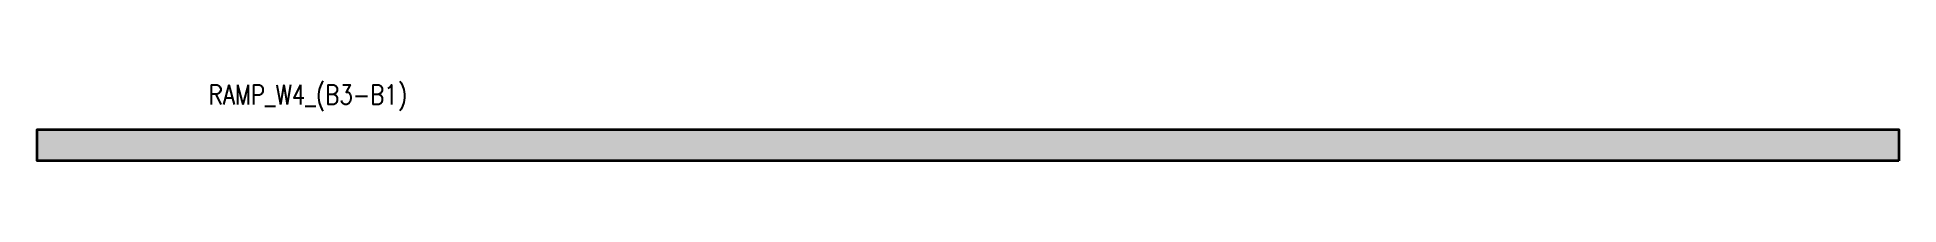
# Model space of a CAD drawing. Header units: millimetres. Extents: x 107300 to 131100, y 81300 to 82321.
import ezdxf

# ---------------------------------------------------------------- set-up
doc = ezdxf.new("R2010")
doc.units = ezdxf.units.MM
doc.header["$MEASUREMENT"] = 0
doc.layers.get('Defpoints').update_dxf_attribs({"color": 151, "lineweight": 9})
doc.layers.add('NDC_S_HATCH COLUMN AND WALL', color=251, linetype='Continuous', lineweight=13)
doc.layers.add('NDC_S_WALL', color=6, linetype='Continuous', lineweight=35)
doc.styles.add('NDC_BAR 2', font='romans.shx', dxfattribs={"width": 0.8})

msp = doc.modelspace()

# ---------------------------------------------------------------- hatches: boundary and pattern name
at = {"layer": 'NDC_S_HATCH COLUMN AND WALL'}
h = msp.add_hatch(color=256, dxfattribs=at)
h.dxf.hatch_style = 1
h.paths.add_polyline_path([(131100, 81300), (107300, 81300), (107300, 81700), (131100, 81700)])

# ---------------------------------------------------------------- linework, layer by layer
at = {"layer": 'NDC_S_WALL', "ltscale": 200}
msp.add_lwpolyline([(131100, 81300), (107300, 81300), (107300, 81700), (131100, 81700)], close=True, dxfattribs=at)

# ---------------------------------------------------------------- texts
at = {"layer": 'Defpoints', "style": 'NDC_BAR 2', "width": 0.8}
msp.add_text('RAMP_W4_(B3-B1)', height=250, dxfattribs=at).set_placement((109491, 82023))

doc.saveas('drawing.dxf')
